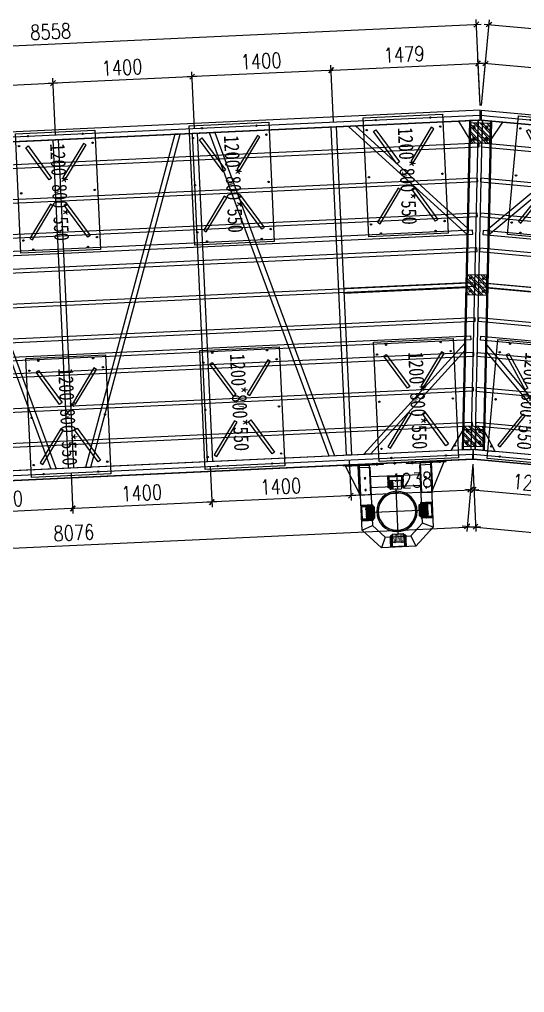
# Model space of a CAD drawing. Extents: x 8796 to 116961, y 24572 to 132726.
# Drawn here: x 56536 to 61614, y 94311 to 104094 of the extents above; entities that cross this region are included whole.
import ezdxf

# ---------------------------------------------------------------- set-up
doc = ezdxf.new("R2010")
doc.units = 0
doc.header["$LTSCALE"] = 1000
doc.header["$MEASUREMENT"] = 0
for name, pattern in [('CENTER', [2, 1.25, -0.25, 0.25, -0.25]), ('DASHED', [0.75, 0.5, -0.25]), ('HIDDEN', [0.375, 0.25, -0.125])]:
    doc.linetypes.add(name, pattern=pattern)
for name, color, linetype in [('PUB_TEXT', 7, 'Continuous'), ('主框型材', 4, 'Continuous'), ('卡槽', 242, 'Continuous'), ('标注', 9, 'Continuous'), ('浮箱名称', 3, 'Continuous'), ('连接端梁', 130, 'Continuous'), ('铝横梁', 220, 'Continuous')]:
    doc.layers.add(name, color=color, linetype=linetype)
for name, color, linetype, lineweight in [('加强板', 140, 'Continuous', 18), ('导框型材', 2, 'Continuous', 18), ('浮箱', 160, 'Continuous', 20), ('虚线', 8, 'Continuous', 0), ('轮子座', 7, 'Continuous', 9), ('铝主梁', 3, 'Continuous', 9), ('铝龙骨', 7, 'Continuous', 9)]:
    doc.layers.add(name, color=color, linetype=linetype, lineweight=lineweight)
doc.styles.add('HZTXT', font='txtw.shx', dxfattribs={"width": 0.8, "bigfont": 'hztxtw.shx'})
doc.styles.add('黑体', font='simhei.ttf', dxfattribs={"width": 0.8})
doc.dimstyles.new('DIM-50', dxfattribs={"dimscale": 50, "dimtxt": 3, "dimasz": 1, "dimexe": 1, "dimexo": 1, "dimgap": 1, "dimtad": 1, "dimdec": 1, "dimdsep": 46, "dimtxsty": 'HZTXT', "dimblk": 'OBLIQUE', "dimblk1": 'ARCHTICK', "dimblk2": 'OBLIQUE', "dimcen": 0, "dimdle": 1, "dimclrd": 9, "dimclre": 9, "dimclrt": 2, "dimadec": 1, "dimazin": 0, "dimtfac": 1, "dimtdec": 1, "dimtix": 1, "dimtmove": 2, "dimatfit": 3, "dimldrblk": 'OBLIQUE', "dimfxl": 0, "dimtolj": 1, "dimtzin": 0, "dimarcsym": 0})
pattern_1 = [(0, (1212.185, -561.11), (6.35, 12.7), [0, -12.7])]

# ---------------------------------------------------------------- blocks, each defined once
blk = doc.blocks.new('_Oblique')
at = {"color": 0, "linetype": 'ByBlock', "lineweight": -2}
blk.add_line((-0.5, -0.5), (0.5, 0.5), dxfattribs=at)
blk = doc.blocks.new('*D579')
at = {"layer": 'Defpoints', "color": 0, "transparency": 16777216}
for p in [(54683.7, 72099.8), (54683.7, 71529.9), (56083.7, 71529.9)]:
    blk.add_point(p, dxfattribs=at)
at = {"layer": '标注', "color": 9, "lineweight": -2, "transparency": 16777216}
for p, q in [((54683.7, 71579.9), (54683.7, 72149.8)), ((56083.7, 71579.9), (56083.7, 72149.8)), ((56133.7, 72099.8), (54633.7, 72099.8))]:
    blk.add_line(p, q, dxfattribs=at)
at = {"layer": '标注', "color": 9, "lineweight": -2, "transparency": 16777216, "xscale": 50, "yscale": 50, "zscale": 50, "rotation": 180}
blk.add_blockref('_Oblique', (54683.7, 72099.8), dxfattribs=at)
at = {"layer": '标注', "color": 9, "lineweight": -2, "transparency": 16777216, "xscale": 50, "yscale": 50, "zscale": 50}
blk.add_blockref('_Oblique', (56083.7, 72099.8), dxfattribs=at)
at = {"layer": '标注', "color": 2, "transparency": 16777216, "insert": (55383.7, 72224.8), "char_height": 150, "attachment_point": 5, "style": 'HZTXT'}
blk.add_mtext('\\A1;1400', dxfattribs=at)
blk = doc.blocks.new('_ArchTick')
at = {"color": 0, "linetype": 'ByBlock', "const_width": 0.4}
blk.add_lwpolyline([(-0.5, -0.5), (0.5, 0.5)], dxfattribs=at)
blk = doc.blocks.new('*D580')
at = {"layer": 'Defpoints', "color": 0, "transparency": 16777216}
for p in [(53283.7, 72099.8), (53283.7, 71529.9), (54683.7, 71529.9)]:
    blk.add_point(p, dxfattribs=at)
at = {"layer": '标注', "color": 9, "lineweight": -2, "transparency": 16777216}
for p, q in [((53283.7, 71579.9), (53283.7, 72149.8)), ((54683.7, 71579.9), (54683.7, 72149.8)), ((54733.7, 72099.8), (53233.7, 72099.8))]:
    blk.add_line(p, q, dxfattribs=at)
at = {"layer": '标注', "color": 9, "lineweight": -2, "transparency": 16777216, "xscale": 50, "yscale": 50, "zscale": 50, "rotation": 180}
blk.add_blockref('_Oblique', (53283.7, 72099.8), dxfattribs=at)
at = {"layer": '标注', "color": 9, "lineweight": -2, "transparency": 16777216, "xscale": 50, "yscale": 50, "zscale": 50}
blk.add_blockref('_Oblique', (54683.7, 72099.8), dxfattribs=at)
at = {"layer": '标注', "color": 2, "transparency": 16777216, "insert": (53983.7, 72224.8), "char_height": 150, "attachment_point": 5, "style": 'HZTXT'}
blk.add_mtext('\\A1;1400', dxfattribs=at)
blk = doc.blocks.new('*D581')
at = {"layer": 'Defpoints', "color": 0, "transparency": 16777216}
for p in [(57562.7, 72492.5), (49004.7, 71627.9), (57562.7, 71627.9)]:
    blk.add_point(p, dxfattribs=at)
at = {"layer": '标注', "color": 9, "lineweight": -2, "transparency": 16777216}
for p, q in [((49004.7, 71677.9), (49004.7, 72542.5)), ((57562.7, 71677.9), (57562.7, 72542.5)), ((48954.7, 72492.5), (57612.7, 72492.5))]:
    blk.add_line(p, q, dxfattribs=at)
at = {"layer": '标注', "color": 9, "lineweight": -2, "transparency": 16777216, "xscale": 50, "yscale": 50, "zscale": 50, "rotation": 180}
blk.add_blockref('_Oblique', (49004.7, 72492.5), dxfattribs=at)
at = {"layer": '标注', "color": 9, "lineweight": -2, "transparency": 16777216, "xscale": 50, "yscale": 50, "zscale": 50}
blk.add_blockref('_Oblique', (57562.7, 72492.5), dxfattribs=at)
at = {"layer": '标注', "color": 2, "transparency": 16777216, "insert": (53283.7, 72617.5), "char_height": 150, "attachment_point": 5, "style": 'HZTXT'}
blk.add_mtext('\\A1;8558', dxfattribs=at)
blk = doc.blocks.new('*D582')
at = {"layer": 'Defpoints', "color": 0, "transparency": 16777216}
for p in [(57562.7, 72099.8), (57562.7, 71627.9), (56083.7, 71529.9)]:
    blk.add_point(p, dxfattribs=at)
at = {"layer": '标注', "color": 9, "lineweight": -2, "transparency": 16777216}
for p, q in [((56083.7, 71579.9), (56083.7, 72149.8)), ((57562.7, 71677.9), (57562.7, 72149.8)), ((56033.7, 72099.8), (57612.7, 72099.8))]:
    blk.add_line(p, q, dxfattribs=at)
at = {"layer": '标注', "color": 9, "lineweight": -2, "transparency": 16777216, "xscale": 50, "yscale": 50, "zscale": 50, "rotation": 180}
blk.add_blockref('_Oblique', (56083.7, 72099.8), dxfattribs=at)
at = {"layer": '标注', "color": 9, "lineweight": -2, "transparency": 16777216, "xscale": 50, "yscale": 50, "zscale": 50}
blk.add_blockref('_Oblique', (57562.7, 72099.8), dxfattribs=at)
at = {"layer": '标注', "color": 2, "transparency": 16777216, "insert": (56823.2, 72224.8), "char_height": 150, "attachment_point": 5, "style": 'HZTXT'}
blk.add_mtext('\\A1;1479', dxfattribs=at)
blk = doc.blocks.new('*D583')
at = {"layer": 'Defpoints', "color": 0, "transparency": 16777216}
for p in [(49245.7, 68127.9), (57321.7, 68127.9), (57321.7, 67449.2)]:
    blk.add_point(p, dxfattribs=at)
at = {"layer": '标注', "color": 9, "lineweight": -2, "transparency": 16777216}
for p, q in [((49245.7, 68077.9), (49245.7, 67399.2)), ((57321.7, 68077.9), (57321.7, 67399.2)), ((49195.7, 67449.2), (57371.7, 67449.2))]:
    blk.add_line(p, q, dxfattribs=at)
at = {"layer": '标注', "color": 9, "lineweight": -2, "transparency": 16777216, "xscale": 50, "yscale": 50, "zscale": 50}
for p, rotation in [((49245.7, 67449.2), 180.0003109579486), ((57321.7, 67449.2), 0.0003109579486354188)]:
    blk.add_blockref('_Oblique', p, dxfattribs=dict(at, rotation=rotation))
at = {"layer": '标注', "color": 2, "transparency": 16777216, "insert": (53283.7, 67574.2), "char_height": 150, "attachment_point": 5, "rotation": 0.00031, "style": 'HZTXT'}
blk.add_mtext('\\A1;8076', dxfattribs=at)
blk = doc.blocks.new('*D585')
at = {"layer": 'Defpoints', "color": 0, "transparency": 16777216}
for p in [(49004.7, 72099.8), (49004.7, 71627.9), (50483.7, 71529.9)]:
    blk.add_point(p, dxfattribs=at)
at = {"layer": '标注', "color": 9, "lineweight": -2, "transparency": 16777216}
for p, q in [((49004.7, 71677.9), (49004.7, 72149.8)), ((50483.7, 71579.9), (50483.7, 72149.8)), ((50533.7, 72099.8), (48954.7, 72099.8))]:
    blk.add_line(p, q, dxfattribs=at)
at = {"layer": '标注', "color": 9, "lineweight": -2, "transparency": 16777216, "xscale": 50, "yscale": 50, "zscale": 50, "rotation": 180}
blk.add_blockref('_Oblique', (49004.7, 72099.8), dxfattribs=at)
at = {"layer": '标注', "color": 9, "lineweight": -2, "transparency": 16777216, "xscale": 50, "yscale": 50, "zscale": 50}
blk.add_blockref('_Oblique', (50483.7, 72099.8), dxfattribs=at)
at = {"layer": '标注', "color": 2, "transparency": 16777216, "insert": (49744.2, 72224.8), "char_height": 150, "attachment_point": 5, "style": 'HZTXT'}
blk.add_mtext('\\A1;1479', dxfattribs=at)
blk = doc.blocks.new('*D586')
at = {"layer": 'Defpoints', "color": 0, "transparency": 16777216}
for p in [(53283.7, 72099.8), (51883.7, 71529.9), (53283.7, 71529.9)]:
    blk.add_point(p, dxfattribs=at)
at = {"layer": '标注', "color": 9, "lineweight": -2, "transparency": 16777216}
for p, q in [((51883.7, 71579.9), (51883.7, 72149.8)), ((53283.7, 71579.9), (53283.7, 72149.8)), ((51833.7, 72099.8), (53333.7, 72099.8))]:
    blk.add_line(p, q, dxfattribs=at)
at = {"layer": '标注', "color": 9, "lineweight": -2, "transparency": 16777216, "xscale": 50, "yscale": 50, "zscale": 50, "rotation": 180}
blk.add_blockref('_Oblique', (51883.7, 72099.8), dxfattribs=at)
at = {"layer": '标注', "color": 9, "lineweight": -2, "transparency": 16777216, "xscale": 50, "yscale": 50, "zscale": 50}
blk.add_blockref('_Oblique', (53283.7, 72099.8), dxfattribs=at)
at = {"layer": '标注', "color": 2, "transparency": 16777216, "insert": (52583.7, 72224.8), "char_height": 150, "attachment_point": 5, "style": 'HZTXT'}
blk.add_mtext('\\A1;1400', dxfattribs=at)
blk = doc.blocks.new('*D587')
at = {"layer": 'Defpoints', "color": 0, "transparency": 16777216}
for p in [(56083.7, 68225.9), (57321.7, 68127.9), (56083.7, 67818.6)]:
    blk.add_point(p, dxfattribs=at)
at = {"layer": '标注', "color": 9, "lineweight": -2, "transparency": 16777216}
for p, q in [((56083.7, 68175.9), (56083.7, 67768.6)), ((57321.7, 68077.9), (57321.7, 67768.6)), ((57371.7, 67818.6), (56033.7, 67818.6))]:
    blk.add_line(p, q, dxfattribs=at)
at = {"layer": '标注', "color": 9, "lineweight": -2, "transparency": 16777216, "xscale": 50, "yscale": 50, "zscale": 50, "rotation": 180}
blk.add_blockref('_Oblique', (56083.7, 67818.6), dxfattribs=at)
at = {"layer": '标注', "color": 9, "lineweight": -2, "transparency": 16777216, "xscale": 50, "yscale": 50, "zscale": 50}
blk.add_blockref('_Oblique', (57321.7, 67818.6), dxfattribs=at)
at = {"layer": '标注', "color": 2, "transparency": 16777216, "insert": (56702.7, 67943.6), "char_height": 150, "attachment_point": 5, "style": 'HZTXT'}
blk.add_mtext('\\A1;1238', dxfattribs=at)
blk = doc.blocks.new('*D588')
at = {"layer": 'Defpoints', "color": 0, "transparency": 16777216}
for p in [(54683.7, 68225.9), (56083.7, 68225.9), (54683.7, 67818.6)]:
    blk.add_point(p, dxfattribs=at)
at = {"layer": '标注', "color": 9, "lineweight": -2, "transparency": 16777216}
for p, q in [((54683.7, 68175.9), (54683.7, 67768.6)), ((56083.7, 68175.9), (56083.7, 67768.6)), ((56133.7, 67818.6), (54633.7, 67818.6))]:
    blk.add_line(p, q, dxfattribs=at)
at = {"layer": '标注', "color": 9, "lineweight": -2, "transparency": 16777216, "xscale": 50, "yscale": 50, "zscale": 50, "rotation": 180}
blk.add_blockref('_Oblique', (54683.7, 67818.6), dxfattribs=at)
at = {"layer": '标注', "color": 9, "lineweight": -2, "transparency": 16777216, "xscale": 50, "yscale": 50, "zscale": 50}
blk.add_blockref('_Oblique', (56083.7, 67818.6), dxfattribs=at)
at = {"layer": '标注', "color": 2, "transparency": 16777216, "insert": (55383.7, 67943.6), "char_height": 150, "attachment_point": 5, "style": 'HZTXT'}
blk.add_mtext('\\A1;1400', dxfattribs=at)
blk = doc.blocks.new('*D589')
at = {"layer": 'Defpoints', "color": 0, "transparency": 16777216}
for p in [(53283.7, 68225.9), (54683.7, 68225.9), (53283.7, 67818.6)]:
    blk.add_point(p, dxfattribs=at)
at = {"layer": '标注', "color": 9, "lineweight": -2, "transparency": 16777216}
for p, q in [((53283.7, 68175.9), (53283.7, 67768.6)), ((54683.7, 68175.9), (54683.7, 67768.6)), ((54733.7, 67818.6), (53233.7, 67818.6))]:
    blk.add_line(p, q, dxfattribs=at)
at = {"layer": '标注', "color": 9, "lineweight": -2, "transparency": 16777216, "xscale": 50, "yscale": 50, "zscale": 50, "rotation": 180}
blk.add_blockref('_Oblique', (53283.7, 67818.6), dxfattribs=at)
at = {"layer": '标注', "color": 9, "lineweight": -2, "transparency": 16777216, "xscale": 50, "yscale": 50, "zscale": 50}
blk.add_blockref('_Oblique', (54683.7, 67818.6), dxfattribs=at)
at = {"layer": '标注', "color": 2, "transparency": 16777216, "insert": (53983.7, 67943.6), "char_height": 150, "attachment_point": 5, "style": 'HZTXT'}
blk.add_mtext('\\A1;1400', dxfattribs=at)
blk = doc.blocks.new('*D590')
at = {"layer": 'Defpoints', "color": 0, "transparency": 16777216}
for p in [(51883.7, 68225.9), (53283.7, 68225.9), (51883.7, 67818.6)]:
    blk.add_point(p, dxfattribs=at)
at = {"layer": '标注', "color": 9, "lineweight": -2, "transparency": 16777216}
for p, q in [((51883.7, 68175.9), (51883.7, 67768.6)), ((53283.7, 68175.9), (53283.7, 67768.6)), ((53333.7, 67818.6), (51833.7, 67818.6))]:
    blk.add_line(p, q, dxfattribs=at)
at = {"layer": '标注', "color": 9, "lineweight": -2, "transparency": 16777216, "xscale": 50, "yscale": 50, "zscale": 50, "rotation": 180}
blk.add_blockref('_Oblique', (51883.7, 67818.6), dxfattribs=at)
at = {"layer": '标注', "color": 9, "lineweight": -2, "transparency": 16777216, "xscale": 50, "yscale": 50, "zscale": 50}
blk.add_blockref('_Oblique', (53283.7, 67818.6), dxfattribs=at)
at = {"layer": '标注', "color": 2, "transparency": 16777216, "insert": (52583.7, 67943.6), "char_height": 150, "attachment_point": 5, "style": 'HZTXT'}
blk.add_mtext('\\A1;1400', dxfattribs=at)
blk = doc.blocks.new('*D592')
at = {"layer": 'Defpoints', "color": 0, "transparency": 16777216}
for p in [(50483.7, 68225.9), (49245.7, 68127.9), (49245.7, 67818.6)]:
    blk.add_point(p, dxfattribs=at)
at = {"layer": '标注', "color": 9, "lineweight": -2, "transparency": 16777216}
for p, q in [((50483.7, 68175.9), (50483.7, 67768.6)), ((49245.7, 68077.9), (49245.7, 67768.6)), ((50533.7, 67818.6), (49195.7, 67818.6))]:
    blk.add_line(p, q, dxfattribs=at)
at = {"layer": '标注', "color": 9, "lineweight": -2, "transparency": 16777216, "xscale": 50, "yscale": 50, "zscale": 50, "rotation": 180}
blk.add_blockref('_Oblique', (49245.7, 67818.6), dxfattribs=at)
at = {"layer": '标注', "color": 9, "lineweight": -2, "transparency": 16777216, "xscale": 50, "yscale": 50, "zscale": 50}
blk.add_blockref('_Oblique', (50483.7, 67818.6), dxfattribs=at)
at = {"layer": '标注', "color": 2, "transparency": 16777216, "insert": (49864.7, 67943.6), "char_height": 150, "attachment_point": 5, "style": 'HZTXT'}
blk.add_mtext('\\A1;1238', dxfattribs=at)
blk = doc.blocks.new('$matou$00000186')
for points in [[(-600, 400), (600, 400), (600, -400), (-600, -400)], [(-455.8, 303.8), (-472.4, 278.9), (-139.6, 57), (-122.9, 82)], [(455.8, 303.8), (472.4, 278.9), (139.6, 57), (122.9, 82)], [(-455.8, -303.8), (-472.4, -278.9), (-139.6, -57), (-122.9, -82)], [(455.8, -303.8), (472.4, -278.9), (139.6, -57), (122.9, -82)]]:
    blk.add_lwpolyline(points, close=True)
for centre in [(-475, 370), (0, 370), (475, 370), (-570, 275), (570, 275), (-570, -275), (570, -275), (-475, -370), (0, -370), (475, -370)]:
    blk.add_circle(centre, 7)
at = {"layer": 'PUB_TEXT', "style": '黑体', "width": 0.8}
blk.add_text('JY', height=52.57, dxfattribs=at).set_placement((-44.4, -35.3))
blk = doc.blocks.new('*U575')
at = {"layer": '浮箱', "rotation": 270}
blk.add_blockref('$matou$00000186', (0, 0), dxfattribs=at)
blk = doc.blocks.new('*U576')
at = {"color": 0, "linetype": 'ByBlock', "lineweight": -2, "transparency": 16777216}
for p in [(0, 0), (3500, 0), (5250, 0), (7000, 0)]:
    blk.add_blockref('*U575', p, dxfattribs=at)
blk = doc.blocks.new('*U577')
at = {"layer": '浮箱', "rotation": 270}
blk.add_blockref('$matou$00000186', (0, 0), dxfattribs=at)
blk = doc.blocks.new('*U578')
at = {"color": 0, "linetype": 'ByBlock', "lineweight": -2, "transparency": 16777216}
for p in [(0, 0), (3500, 0), (5250, 0), (7000, 0)]:
    blk.add_blockref('*U577', p, dxfattribs=at)
blk = doc.blocks.new('橡胶块200x200x60')
h = blk.add_hatch()
h.set_pattern_fill('ANSI32', color=256, scale=10)
h.set_pattern_definition([(45, (0, 0), (-33.67596, 33.67596), []), (45, (22.45, 0), (-33.67596, 33.67596), [])])
h.paths.add_polyline_path([(25487.9, 88551.2), (25687.9, 88551.2), (25687.9, 88751.2), (25487.9, 88751.2)])
blk.add_lwpolyline([(25487.9, 88551.2), (25687.9, 88551.2), (25687.9, 88751.2), (25487.9, 88751.2)], close=True)
for points in [[(25512.9, 88716.2), (25532.9, 88716.2)], [(25522.9, 88726.2), (25522.9, 88706.2)], [(25662.9, 88716.2), (25642.9, 88716.2)], [(25652.9, 88726.2), (25652.9, 88706.2)], [(25512.9, 88586.2), (25532.9, 88586.2)], [(25522.9, 88576.2), (25522.9, 88596.2)], [(25662.9, 88586.2), (25642.9, 88586.2)], [(25652.9, 88576.2), (25652.9, 88596.2)]]:
    blk.add_lwpolyline(points)
for centre, radius in [((25522.9, 88716.2), 10), ((25522.9, 88716.2), 8), ((25652.9, 88716.2), 10), ((25652.9, 88716.2), 8), ((25522.9, 88586.2), 10), ((25522.9, 88586.2), 8), ((25652.9, 88586.2), 10), ((25652.9, 88586.2), 8)]:
    blk.add_circle(centre, radius)
blk = doc.blocks.new('*U519')
h = blk.add_hatch()
h.set_pattern_fill('DOTS', color=256, scale=8)
h.set_pattern_definition(pattern_1)
h.paths.add_polyline_path([(64, 50, 0.4142135624), (54, 60), (-11, 60, 0.4142135624), (-21, 50), (-21, -50, 0.4142135624), (-11, -60), (54, -60, 0.4142135624), (64, -50)])
at = {"layer": '导框型材', "color": 0, "linetype": 'Continuous'}
for p, q in [((-64, 63.508929), (-64, 75.5)), ((-64, 75.5), (-63.389317, 75.5)), ((-64, -63.50893), (-64, 63.508929)), ((-7.891644, 75.5), (-63.389317, 75.5)), ((-63.389317, 75.5), (-63.389317, 64.5)), ((-63.389317, 64.5), (-7.891644, 64.5)), ((-62, 77.5), (-6.502327, 77.5)), ((-62, 62.5), (-62, -62.5)), ((-6.502327, 62.5), (-62, 62.5)), ((-2.965328, 75.5), (-7.891644, 75.5)), ((-7.891644, 75.5), (-7.891644, 64.5)), ((-7.891644, 64.5), (-2.965328, 64.5)), ((-6.502327, 77.5), (-1.08338, 77.5)), ((-1.08338, 62.5), (-6.502327, 62.5)), ((47.5, 75.5), (-2.965328, 75.5)), ((-2.965328, 64.5), (-2.965328, 75.5)), ((47.5, 64.5), (-2.965328, 64.5)), ((-1.08338, 77.5), (45.5, 77.5)), ((45.5, 62.5), (-1.08338, 62.5)), ((31, 62.498484), (31, 60)), ((47.5, 64.5), (47.5, 75.5)), ((-64, -63.78066), (-64, -63.500287)), ((-64, -75.5), (-64, -63.78066)), ((-64, -75.5), (-63.389317, -75.5)), ((-63.389317, -64.5), (-63.389317, -75.5)), ((-7.891644, -64.5), (-63.389317, -64.5)), ((-63.389317, -75.5), (-7.891644, -75.5)), ((-62, -62.5), (-6.502327, -62.5)), ((-6.502327, -77.5), (-62, -77.5)), ((-2.965328, -64.5), (-7.891644, -64.5)), ((-7.891644, -75.5), (-7.891644, -64.5)), ((-7.891644, -75.5), (-2.965328, -75.5)), ((-6.502327, -62.5), (-1.08338, -62.5)), ((-1.08338, -77.5), (-6.502327, -77.5)), ((47.5, -64.5), (-2.965328, -64.5)), ((-2.965328, -64.5), (-2.965328, -75.5)), ((47.5, -75.5), (-2.965328, -75.5)), ((-1.08338, -62.5), (45.5, -62.5)), ((45.5, -77.5), (-1.08338, -77.5)), ((31, -60), (31, -62.498484)), ((47.5, -75.5), (47.5, -64.5))]:
    blk.add_line(p, q, dxfattribs=at)
at = {"layer": '导框型材', "color": 1, "linetype": 'CENTER', "ltscale": 0.28}
for p, q in [((-18.5, 35), (-14.5, 35)), ((-16.5, 37), (-16.5, 33)), ((-18.5, -35), (-14.5, -35)), ((-16.5, -37), (-16.5, -33))]:
    blk.add_line(p, q, dxfattribs=at)
at = {"layer": '导框型材', "color": 1, "linetype": 'CENTER', "ltscale": 0.404352}
for p, q in [((-18.5, 0), (-14.5, 0)), ((-16.5, -2), (-16.5, 2))]:
    blk.add_line(p, q, dxfattribs=at)
at = {"layer": '导框型材', "color": 1, "linetype": 'CENTER', "ltscale": 0.1}
for p, q in [((18.75, 70), (24.25, 70)), ((21.5, 67.25), (21.5, 72.75)), ((18.75, -70), (24.25, -70)), ((21.5, -72.75), (21.5, -67.25))]:
    blk.add_line(p, q, dxfattribs=at)
at = {"layer": '导框型材', "color": 0}
blk.add_lwpolyline([(-11, 60), (54, 60, -0.4142135624), (64, 50), (64, -50, -0.4142135624), (54, -60), (-11, -60, -0.4142135624), (-21, -50), (-21, 50, -0.4142135624)], format="xyb", close=True, dxfattribs=at)
for centre in [(21.5, 70), (21.5, -70)]:
    blk.add_circle(centre, 2.5, dxfattribs=at)
at = {"layer": '导框型材', "color": 0, "linetype": 'Continuous', "extrusion": (0, 0, -1)}
for centre, start, end in [((62, 75.5), 0, 90), ((62, 64.5), 270, 0), ((62, -64.5), 0, 90), ((62, -75.5), 270, 0)]:
    blk.add_arc(centre, 2, start, end, dxfattribs=at)
at = {"layer": '导框型材', "color": 0, "linetype": 'Continuous', "extrusion": (1.22461e-16, 0, -1)}
blk.add_arc((16.5, 35), 7, 310.0052008841, 49.9947991159, dxfattribs=at)
at = {"layer": '导框型材', "color": 0, "linetype": 'Continuous'}
for centre, radius, start, end in [((45.5, 75.5), 2, 0, 90), ((45.5, 64.5), 2, 270, 0), ((-16.5, -35), 7, 130.0052008841, 229.9947991159), ((45.5, -64.5), 2, 0, 90), ((45.5, -75.5), 2, 270, 0)]:
    blk.add_arc(centre, radius, start, end, dxfattribs=at)
for centre, major_axis, ratio, start_param, end_param in [((-62, 75.5), (0, 2), 0.694658, 0, 1.5707963268), ((-6.502327, 75.5), (0, -2), 0.694658, 3.1415926536, 4.7123889804), ((-6.502327, 64.5), (0, 2), 0.694658, 1.5707963268, 3.1415926536), ((-1.08338, 75.5), (0, -2), 0.940974, 3.1415926536, 4.7123889804), ((-1.08338, 64.5), (0, 2), 0.940974, 1.5707963268, 3.1415926536), ((-62, -75.5), (0, 2), 0.694658, 1.5707963268, 3.1415926536), ((-6.502327, -64.5), (0, 2), 0.694658, 0, 1.5707963268), ((-6.502327, -75.5), (0, 2), 0.694658, 1.5707963268, 3.1415926536), ((-1.08338, -64.5), (0, 2), 0.940974, 0, 1.5707963268), ((-1.08338, -75.5), (0, 2), 0.940974, 1.5707963268, 3.1415926536)]:
    blk.add_ellipse(centre, major_axis=major_axis, ratio=ratio, start_param=start_param, end_param=end_param, dxfattribs=at)
at = {"layer": '导框型材', "color": 0, "linetype": 'Continuous', "extrusion": (0, 0, -1)}
for centre, start_param, end_param in [((-62, 64.5), 0, 1.5707963268), ((-62, -64.5), 1.5707963268, 3.1415926536)]:
    blk.add_ellipse(centre, major_axis=(0, -2), ratio=0.694658, start_param=start_param, end_param=end_param, dxfattribs=at)
blk = doc.blocks.new('*U515')
at = {"layer": '轮子座', "color": 0, "linetype": 'ByBlock', "lineweight": -2, "transparency": 16777216}
blk.add_blockref('*U519', (0, 0), dxfattribs=at)
blk = doc.blocks.new('*U516')
h = blk.add_hatch()
h.set_pattern_fill('DOTS', color=256, scale=8)
h.set_pattern_definition(pattern_1)
h.paths.add_polyline_path([(64, 50, 0.4142135624), (54, 60), (-11, 60, 0.4142135624), (-21, 50), (-21, -50, 0.4142135624), (-11, -60), (54, -60, 0.4142135624), (64, -50)])
at = {"layer": '导框型材', "color": 0, "linetype": 'Continuous'}
for p, q in [((-64, 63.508929), (-64, 75.5)), ((-64, 75.5), (-63.389317, 75.5)), ((-64, -63.50893), (-64, 63.508929)), ((-7.891644, 75.5), (-63.389317, 75.5)), ((-63.389317, 75.5), (-63.389317, 64.5)), ((-63.389317, 64.5), (-7.891644, 64.5)), ((-62, 77.5), (-6.502327, 77.5)), ((-62, 62.5), (-62, -62.5)), ((-6.502327, 62.5), (-62, 62.5)), ((-2.965328, 75.5), (-7.891644, 75.5)), ((-7.891644, 75.5), (-7.891644, 64.5)), ((-7.891644, 64.5), (-2.965328, 64.5)), ((-6.502327, 77.5), (-1.08338, 77.5)), ((-1.08338, 62.5), (-6.502327, 62.5)), ((47.5, 75.5), (-2.965328, 75.5)), ((-2.965328, 64.5), (-2.965328, 75.5)), ((47.5, 64.5), (-2.965328, 64.5)), ((-1.08338, 77.5), (45.5, 77.5)), ((45.5, 62.5), (-1.08338, 62.5)), ((31, 62.498484), (31, 60)), ((47.5, 64.5), (47.5, 75.5)), ((-64, -63.78066), (-64, -63.500287)), ((-64, -75.5), (-64, -63.78066)), ((-64, -75.5), (-63.389317, -75.5)), ((-63.389317, -64.5), (-63.389317, -75.5)), ((-7.891644, -64.5), (-63.389317, -64.5)), ((-63.389317, -75.5), (-7.891644, -75.5)), ((-62, -62.5), (-6.502327, -62.5)), ((-6.502327, -77.5), (-62, -77.5)), ((-2.965328, -64.5), (-7.891644, -64.5)), ((-7.891644, -75.5), (-7.891644, -64.5)), ((-7.891644, -75.5), (-2.965328, -75.5)), ((-6.502327, -62.5), (-1.08338, -62.5)), ((-1.08338, -77.5), (-6.502327, -77.5)), ((47.5, -64.5), (-2.965328, -64.5)), ((-2.965328, -64.5), (-2.965328, -75.5)), ((47.5, -75.5), (-2.965328, -75.5)), ((-1.08338, -62.5), (45.5, -62.5)), ((45.5, -77.5), (-1.08338, -77.5)), ((31, -60), (31, -62.498484)), ((47.5, -75.5), (47.5, -64.5))]:
    blk.add_line(p, q, dxfattribs=at)
at = {"layer": '导框型材', "color": 1, "linetype": 'CENTER', "ltscale": 0.28}
for p, q in [((-18.5, 35), (-14.5, 35)), ((-16.5, 37), (-16.5, 33)), ((-18.5, -35), (-14.5, -35)), ((-16.5, -37), (-16.5, -33))]:
    blk.add_line(p, q, dxfattribs=at)
at = {"layer": '导框型材', "color": 1, "linetype": 'CENTER', "ltscale": 0.404352}
for p, q in [((-18.5, 0), (-14.5, 0)), ((-16.5, -2), (-16.5, 2))]:
    blk.add_line(p, q, dxfattribs=at)
at = {"layer": '导框型材', "color": 1, "linetype": 'CENTER', "ltscale": 0.1}
for p, q in [((18.75, 70), (24.25, 70)), ((21.5, 67.25), (21.5, 72.75)), ((18.75, -70), (24.25, -70)), ((21.5, -72.75), (21.5, -67.25))]:
    blk.add_line(p, q, dxfattribs=at)
at = {"layer": '导框型材', "color": 0}
blk.add_lwpolyline([(-11, 60), (54, 60, -0.4142135624), (64, 50), (64, -50, -0.4142135624), (54, -60), (-11, -60, -0.4142135624), (-21, -50), (-21, 50, -0.4142135624)], format="xyb", close=True, dxfattribs=at)
for centre in [(21.5, 70), (21.5, -70)]:
    blk.add_circle(centre, 2.5, dxfattribs=at)
at = {"layer": '导框型材', "color": 0, "linetype": 'Continuous', "extrusion": (0, 0, -1)}
for centre, start, end in [((62, 75.5), 0, 90), ((62, 64.5), 270, 0), ((62, -64.5), 0, 90), ((62, -75.5), 270, 0)]:
    blk.add_arc(centre, 2, start, end, dxfattribs=at)
at = {"layer": '导框型材', "color": 0, "linetype": 'Continuous', "extrusion": (1.22461e-16, 0, -1)}
blk.add_arc((16.5, 35), 7, 310.0052008841, 49.9947991159, dxfattribs=at)
at = {"layer": '导框型材', "color": 0, "linetype": 'Continuous'}
for centre, radius, start, end in [((45.5, 75.5), 2, 0, 90), ((45.5, 64.5), 2, 270, 0), ((-16.5, -35), 7, 130.0052008841, 229.9947991159), ((45.5, -64.5), 2, 0, 90), ((45.5, -75.5), 2, 270, 0)]:
    blk.add_arc(centre, radius, start, end, dxfattribs=at)
for centre, major_axis, ratio, start_param, end_param in [((-62, 75.5), (0, 2), 0.694658, 0, 1.5707963268), ((-6.502327, 75.5), (0, -2), 0.694658, 3.1415926536, 4.7123889804), ((-6.502327, 64.5), (0, 2), 0.694658, 1.5707963268, 3.1415926536), ((-1.08338, 75.5), (0, -2), 0.940974, 3.1415926536, 4.7123889804), ((-1.08338, 64.5), (0, 2), 0.940974, 1.5707963268, 3.1415926536), ((-62, -75.5), (0, 2), 0.694658, 1.5707963268, 3.1415926536), ((-6.502327, -64.5), (0, 2), 0.694658, 0, 1.5707963268), ((-6.502327, -75.5), (0, 2), 0.694658, 1.5707963268, 3.1415926536), ((-1.08338, -64.5), (0, 2), 0.940974, 0, 1.5707963268), ((-1.08338, -75.5), (0, 2), 0.940974, 1.5707963268, 3.1415926536)]:
    blk.add_ellipse(centre, major_axis=major_axis, ratio=ratio, start_param=start_param, end_param=end_param, dxfattribs=at)
at = {"layer": '导框型材', "color": 0, "linetype": 'Continuous', "extrusion": (0, 0, -1)}
for centre, start_param, end_param in [((-62, 64.5), 0, 1.5707963268), ((-62, -64.5), 1.5707963268, 3.1415926536)]:
    blk.add_ellipse(centre, major_axis=(0, -2), ratio=0.694658, start_param=start_param, end_param=end_param, dxfattribs=at)
blk = doc.blocks.new('*U517')
at = {"layer": '轮子座', "color": 0, "linetype": 'ByBlock', "lineweight": -2, "transparency": 16777216}
blk.add_blockref('*U516', (0, 0), dxfattribs=at)
blk = doc.blocks.new('*U518')
h = blk.add_hatch()
h.set_pattern_fill('DOTS', color=256, scale=8)
h.set_pattern_definition(pattern_1)
h.paths.add_polyline_path([(64, 50, 0.4142135624), (54, 60), (-11, 60, 0.4142135624), (-21, 50), (-21, -50, 0.4142135624), (-11, -60), (54, -60, 0.4142135624), (64, -50)])
at = {"layer": '导框型材', "color": 0, "linetype": 'Continuous'}
for p, q in [((-64, 63.508929), (-64, 75.5)), ((-64, 75.5), (-63.389317, 75.5)), ((-64, -63.50893), (-64, 63.508929)), ((-7.891644, 75.5), (-63.389317, 75.5)), ((-63.389317, 75.5), (-63.389317, 64.5)), ((-63.389317, 64.5), (-7.891644, 64.5)), ((-62, 77.5), (-6.502327, 77.5)), ((-62, 62.5), (-62, -62.5)), ((-6.502327, 62.5), (-62, 62.5)), ((-2.965328, 75.5), (-7.891644, 75.5)), ((-7.891644, 75.5), (-7.891644, 64.5)), ((-7.891644, 64.5), (-2.965328, 64.5)), ((-6.502327, 77.5), (-1.08338, 77.5)), ((-1.08338, 62.5), (-6.502327, 62.5)), ((47.5, 75.5), (-2.965328, 75.5)), ((-2.965328, 64.5), (-2.965328, 75.5)), ((47.5, 64.5), (-2.965328, 64.5)), ((-1.08338, 77.5), (45.5, 77.5)), ((45.5, 62.5), (-1.08338, 62.5)), ((31, 62.498484), (31, 60)), ((47.5, 64.5), (47.5, 75.5)), ((-64, -63.78066), (-64, -63.500287)), ((-64, -75.5), (-64, -63.78066)), ((-64, -75.5), (-63.389317, -75.5)), ((-63.389317, -64.5), (-63.389317, -75.5)), ((-7.891644, -64.5), (-63.389317, -64.5)), ((-63.389317, -75.5), (-7.891644, -75.5)), ((-62, -62.5), (-6.502327, -62.5)), ((-6.502327, -77.5), (-62, -77.5)), ((-2.965328, -64.5), (-7.891644, -64.5)), ((-7.891644, -75.5), (-7.891644, -64.5)), ((-7.891644, -75.5), (-2.965328, -75.5)), ((-6.502327, -62.5), (-1.08338, -62.5)), ((-1.08338, -77.5), (-6.502327, -77.5)), ((47.5, -64.5), (-2.965328, -64.5)), ((-2.965328, -64.5), (-2.965328, -75.5)), ((47.5, -75.5), (-2.965328, -75.5)), ((-1.08338, -62.5), (45.5, -62.5)), ((45.5, -77.5), (-1.08338, -77.5)), ((31, -60), (31, -62.498484)), ((47.5, -75.5), (47.5, -64.5))]:
    blk.add_line(p, q, dxfattribs=at)
at = {"layer": '导框型材', "color": 1, "linetype": 'CENTER', "ltscale": 0.28}
for p, q in [((-18.5, 35), (-14.5, 35)), ((-16.5, 37), (-16.5, 33)), ((-18.5, -35), (-14.5, -35)), ((-16.5, -37), (-16.5, -33))]:
    blk.add_line(p, q, dxfattribs=at)
at = {"layer": '导框型材', "color": 1, "linetype": 'CENTER', "ltscale": 0.404352}
for p, q in [((-18.5, 0), (-14.5, 0)), ((-16.5, -2), (-16.5, 2))]:
    blk.add_line(p, q, dxfattribs=at)
at = {"layer": '导框型材', "color": 1, "linetype": 'CENTER', "ltscale": 0.1}
for p, q in [((18.75, 70), (24.25, 70)), ((21.5, 67.25), (21.5, 72.75)), ((18.75, -70), (24.25, -70)), ((21.5, -72.75), (21.5, -67.25))]:
    blk.add_line(p, q, dxfattribs=at)
at = {"layer": '导框型材', "color": 0}
blk.add_lwpolyline([(-11, 60), (54, 60, -0.4142135624), (64, 50), (64, -50, -0.4142135624), (54, -60), (-11, -60, -0.4142135624), (-21, -50), (-21, 50, -0.4142135624)], format="xyb", close=True, dxfattribs=at)
for centre in [(21.5, 70), (21.5, -70)]:
    blk.add_circle(centre, 2.5, dxfattribs=at)
at = {"layer": '导框型材', "color": 0, "linetype": 'Continuous', "extrusion": (0, 0, -1)}
for centre, start, end in [((62, 75.5), 0, 90), ((62, 64.5), 270, 0), ((62, -64.5), 0, 90), ((62, -75.5), 270, 0)]:
    blk.add_arc(centre, 2, start, end, dxfattribs=at)
at = {"layer": '导框型材', "color": 0, "linetype": 'Continuous', "extrusion": (1.22461e-16, 0, -1)}
blk.add_arc((16.5, 35), 7, 310.0052008841, 49.9947991159, dxfattribs=at)
at = {"layer": '导框型材', "color": 0, "linetype": 'Continuous'}
for centre, radius, start, end in [((45.5, 75.5), 2, 0, 90), ((45.5, 64.5), 2, 270, 0), ((-16.5, -35), 7, 130.0052008841, 229.9947991159), ((45.5, -64.5), 2, 0, 90), ((45.5, -75.5), 2, 270, 0)]:
    blk.add_arc(centre, radius, start, end, dxfattribs=at)
for centre, major_axis, ratio, start_param, end_param in [((-62, 75.5), (0, 2), 0.694658, 0, 1.5707963268), ((-6.502327, 75.5), (0, -2), 0.694658, 3.1415926536, 4.7123889804), ((-6.502327, 64.5), (0, 2), 0.694658, 1.5707963268, 3.1415926536), ((-1.08338, 75.5), (0, -2), 0.940974, 3.1415926536, 4.7123889804), ((-1.08338, 64.5), (0, 2), 0.940974, 1.5707963268, 3.1415926536), ((-62, -75.5), (0, 2), 0.694658, 1.5707963268, 3.1415926536), ((-6.502327, -64.5), (0, 2), 0.694658, 0, 1.5707963268), ((-6.502327, -75.5), (0, 2), 0.694658, 1.5707963268, 3.1415926536), ((-1.08338, -64.5), (0, 2), 0.940974, 0, 1.5707963268), ((-1.08338, -75.5), (0, 2), 0.940974, 1.5707963268, 3.1415926536)]:
    blk.add_ellipse(centre, major_axis=major_axis, ratio=ratio, start_param=start_param, end_param=end_param, dxfattribs=at)
at = {"layer": '导框型材', "color": 0, "linetype": 'Continuous', "extrusion": (0, 0, -1)}
for centre, start_param, end_param in [((-62, 64.5), 0, 1.5707963268), ((-62, -64.5), 1.5707963268, 3.1415926536)]:
    blk.add_ellipse(centre, major_axis=(0, -2), ratio=0.694658, start_param=start_param, end_param=end_param, dxfattribs=at)
blk = doc.blocks.new('*U521')
at = {"layer": '轮子座', "color": 0, "linetype": 'ByBlock', "lineweight": -2, "transparency": 16777216}
blk.add_blockref('*U518', (0, 0), dxfattribs=at)
blk = doc.blocks.new('*U522')
h = blk.add_hatch()
h.set_pattern_fill('DOTS', color=256, scale=8)
h.set_pattern_definition(pattern_1)
h.paths.add_polyline_path([(64, 50, 0.4142135624), (54, 60), (-11, 60, 0.4142135624), (-21, 50), (-21, -50, 0.4142135624), (-11, -60), (54, -60, 0.4142135624), (64, -50)])
at = {"layer": '导框型材', "color": 0, "linetype": 'Continuous'}
for p, q in [((-64, 63.508929), (-64, 75.5)), ((-64, 75.5), (-63.389317, 75.5)), ((-64, -63.50893), (-64, 63.508929)), ((-7.891644, 75.5), (-63.389317, 75.5)), ((-63.389317, 75.5), (-63.389317, 64.5)), ((-63.389317, 64.5), (-7.891644, 64.5)), ((-62, 77.5), (-6.502327, 77.5)), ((-62, 62.5), (-62, -62.5)), ((-6.502327, 62.5), (-62, 62.5)), ((-2.965328, 75.5), (-7.891644, 75.5)), ((-7.891644, 75.5), (-7.891644, 64.5)), ((-7.891644, 64.5), (-2.965328, 64.5)), ((-6.502327, 77.5), (-1.08338, 77.5)), ((-1.08338, 62.5), (-6.502327, 62.5)), ((47.5, 75.5), (-2.965328, 75.5)), ((-2.965328, 64.5), (-2.965328, 75.5)), ((47.5, 64.5), (-2.965328, 64.5)), ((-1.08338, 77.5), (45.5, 77.5)), ((45.5, 62.5), (-1.08338, 62.5)), ((31, 62.498484), (31, 60)), ((47.5, 64.5), (47.5, 75.5)), ((-64, -63.78066), (-64, -63.500287)), ((-64, -75.5), (-64, -63.78066)), ((-64, -75.5), (-63.389317, -75.5)), ((-63.389317, -64.5), (-63.389317, -75.5)), ((-7.891644, -64.5), (-63.389317, -64.5)), ((-63.389317, -75.5), (-7.891644, -75.5)), ((-62, -62.5), (-6.502327, -62.5)), ((-6.502327, -77.5), (-62, -77.5)), ((-2.965328, -64.5), (-7.891644, -64.5)), ((-7.891644, -75.5), (-7.891644, -64.5)), ((-7.891644, -75.5), (-2.965328, -75.5)), ((-6.502327, -62.5), (-1.08338, -62.5)), ((-1.08338, -77.5), (-6.502327, -77.5)), ((47.5, -64.5), (-2.965328, -64.5)), ((-2.965328, -64.5), (-2.965328, -75.5)), ((47.5, -75.5), (-2.965328, -75.5)), ((-1.08338, -62.5), (45.5, -62.5)), ((45.5, -77.5), (-1.08338, -77.5)), ((31, -60), (31, -62.498484)), ((47.5, -75.5), (47.5, -64.5))]:
    blk.add_line(p, q, dxfattribs=at)
at = {"layer": '导框型材', "color": 1, "linetype": 'CENTER', "ltscale": 0.28}
for p, q in [((-18.5, 35), (-14.5, 35)), ((-16.5, 37), (-16.5, 33)), ((-18.5, -35), (-14.5, -35)), ((-16.5, -37), (-16.5, -33))]:
    blk.add_line(p, q, dxfattribs=at)
at = {"layer": '导框型材', "color": 1, "linetype": 'CENTER', "ltscale": 0.404352}
for p, q in [((-18.5, 0), (-14.5, 0)), ((-16.5, -2), (-16.5, 2))]:
    blk.add_line(p, q, dxfattribs=at)
at = {"layer": '导框型材', "color": 1, "linetype": 'CENTER', "ltscale": 0.1}
for p, q in [((18.75, 70), (24.25, 70)), ((21.5, 67.25), (21.5, 72.75)), ((18.75, -70), (24.25, -70)), ((21.5, -72.75), (21.5, -67.25))]:
    blk.add_line(p, q, dxfattribs=at)
at = {"layer": '导框型材', "color": 0}
blk.add_lwpolyline([(-11, 60), (54, 60, -0.4142135624), (64, 50), (64, -50, -0.4142135624), (54, -60), (-11, -60, -0.4142135624), (-21, -50), (-21, 50, -0.4142135624)], format="xyb", close=True, dxfattribs=at)
for centre in [(21.5, 70), (21.5, -70)]:
    blk.add_circle(centre, 2.5, dxfattribs=at)
at = {"layer": '导框型材', "color": 0, "linetype": 'Continuous', "extrusion": (0, 0, -1)}
for centre, start, end in [((62, 75.5), 0, 90), ((62, 64.5), 270, 0), ((62, -64.5), 0, 90), ((62, -75.5), 270, 0)]:
    blk.add_arc(centre, 2, start, end, dxfattribs=at)
at = {"layer": '导框型材', "color": 0, "linetype": 'Continuous', "extrusion": (1.22461e-16, 0, -1)}
blk.add_arc((16.5, 35), 7, 310.0052008841, 49.9947991159, dxfattribs=at)
at = {"layer": '导框型材', "color": 0, "linetype": 'Continuous'}
for centre, radius, start, end in [((45.5, 75.5), 2, 0, 90), ((45.5, 64.5), 2, 270, 0), ((-16.5, -35), 7, 130.0052008841, 229.9947991159), ((45.5, -64.5), 2, 0, 90), ((45.5, -75.5), 2, 270, 0)]:
    blk.add_arc(centre, radius, start, end, dxfattribs=at)
for centre, major_axis, ratio, start_param, end_param in [((-62, 75.5), (0, 2), 0.694658, 0, 1.5707963268), ((-6.502327, 75.5), (0, -2), 0.694658, 3.1415926536, 4.7123889804), ((-6.502327, 64.5), (0, 2), 0.694658, 1.5707963268, 3.1415926536), ((-1.08338, 75.5), (0, -2), 0.940974, 3.1415926536, 4.7123889804), ((-1.08338, 64.5), (0, 2), 0.940974, 1.5707963268, 3.1415926536), ((-62, -75.5), (0, 2), 0.694658, 1.5707963268, 3.1415926536), ((-6.502327, -64.5), (0, 2), 0.694658, 0, 1.5707963268), ((-6.502327, -75.5), (0, 2), 0.694658, 1.5707963268, 3.1415926536), ((-1.08338, -64.5), (0, 2), 0.940974, 0, 1.5707963268), ((-1.08338, -75.5), (0, 2), 0.940974, 1.5707963268, 3.1415926536)]:
    blk.add_ellipse(centre, major_axis=major_axis, ratio=ratio, start_param=start_param, end_param=end_param, dxfattribs=at)
at = {"layer": '导框型材', "color": 0, "linetype": 'Continuous', "extrusion": (0, 0, -1)}
for centre, start_param, end_param in [((-62, 64.5), 0, 1.5707963268), ((-62, -64.5), 1.5707963268, 3.1415926536)]:
    blk.add_ellipse(centre, major_axis=(0, -2), ratio=0.694658, start_param=start_param, end_param=end_param, dxfattribs=at)
blk = doc.blocks.new('*U520')
at = {"layer": '轮子座', "color": 0, "linetype": 'ByBlock', "lineweight": -2, "transparency": 16777216}
blk.add_blockref('*U522', (0, 0), dxfattribs=at)
blk = doc.blocks.new('外抱桩器')
for radius in [203, 189]:
    blk.add_circle((0, 486.5), radius)
at = {"layer": '主框型材'}
for points in [[(-358.5, 660.4), (-358.5, 27.9), (-252.5, 27.9), (-252.5, 615.9), (-129.4, 739), (129.4, 739), (252.5, 615.9), (252.5, 27.9), (358.5, 27.9), (358.5, 659.8), (173.3, 845), (-173.3, 845), (-358.5, 659.8)], [(-129.4, 739), (-173.3, 845)], [(129.4, 739), (173.3, 845)], [(-358.5, 659.8), (-252.5, 615.9)], [(358.5, 659.8), (252.5, 615.9)]]:
    blk.add_lwpolyline(points, dxfattribs=at)
blk.add_lwpolyline([(-252.5, 128), (-252.5, 234), (252.5, 234), (252.5, 128)], close=True, dxfattribs=at)
at = {"layer": '导框型材', "color": 1, "linetype": 'CENTER', "ltscale": 5}
for p, q in [((0, 256.1), (0, 717)), ((229.5, 486.5), (-229.5, 486.5))]:
    blk.add_line(p, q, dxfattribs=at)
at = {"layer": '导框型材', "color": 2, "linetype": 'HIDDEN', "ltscale": 100}
for p, q in [((-359, 8), (-359, 308)), ((359, 8), (359, 308))]:
    blk.add_line(p, q, dxfattribs=at)
at = {"layer": '导框型材', "color": 1, "linetype": 'CENTER', "ltscale": 0.28}
for p, q in [((-312.7, 258), (-297.3, 258)), ((-305, 250.3), (-305, 265.7)), ((312.7, 258), (297.3, 258)), ((305, 250.3), (305, 265.7)), ((-312.7, 138), (-297.3, 138)), ((-305, 130.3), (-305, 145.7)), ((312.7, 158), (297.3, 158)), ((305, 150.3), (305, 165.7))]:
    blk.add_line(p, q, dxfattribs=at)
at = {"layer": '导框型材', "color": 2, "linetype": 'DASHED', "ltscale": 2}
for p, q in [((-517, 0), (-117, 0)), ((517, 0), (117, 0))]:
    blk.add_line(p, q, dxfattribs=at)
at = {"layer": '导框型材', "color": 1, "linetype": 'CENTER', "ltscale": 0.36}
for p, q in [((-464, 8), (-464, 0)), ((-457, 18.1), (-457, -9.9)), ((-450, 8), (-450, 0)), ((-184, 8), (-184, 0)), ((-177, 18.1), (-177, -9.9)), ((-170, 8), (-170, 0)), ((-14, 0), (14, 0)), ((0, 14), (0, -14)), ((170, 8), (170, 0)), ((177, 18.1), (177, -9.9)), ((184, 8), (184, 0)), ((450, 8), (450, 0)), ((457, 18.1), (457, -9.9)), ((464, 8), (464, 0))]:
    blk.add_line(p, q, dxfattribs=at)
at = {"layer": '导框型材', "color": 2}
for points in [[(-257, 8), (-257, 308), (-367, 308), (-367, 8)], [(257, 8), (257, 308), (367, 308), (367, 8)], [(-517, 0), (-117, 0), (-117, 8), (-517, 8)], [(517, 0), (117, 0), (117, 8), (517, 8)]]:
    blk.add_lwpolyline(points, close=True, dxfattribs=at)
for points in [[(-497, 8), (-367, 8), (-367, 288), (-497, 8)], [(497, 8), (367, 8), (367, 288), (497, 8)]]:
    blk.add_lwpolyline(points, dxfattribs=at)
for centre in [(-305, 258), (305, 258), (-305, 138), (305, 158)]:
    blk.add_circle(centre, 7, dxfattribs=at)
at = {"layer": '轮子座', "color": 7, "xscale": -1, "rotation": 90}
blk.add_blockref('*U521', (0, 775.5), dxfattribs=at)
at = {"layer": '轮子座', "color": 7}
blk.add_blockref('*U515', (-289, 486.5), dxfattribs=at)
at = {"layer": '轮子座', "color": 7, "xscale": -1}
blk.add_blockref('*U517', (289, 486.5), dxfattribs=at)
at = {"layer": '轮子座', "color": 7, "rotation": 90}
blk.add_blockref('*U520', (0, 197.5), dxfattribs=at)
blk = doc.blocks.new('M31')
for points in [[(49117.25, 71529.9), (49121.69, 71465.46)], [(57450.17, 71529.9), (57445.92, 71468.27)]]:
    blk.add_lwpolyline(points)
at = {"layer": '加强板', "color": 5}
for points in [[(49029.07, 71529.9), (49229.06, 71529.9), (49122.62, 71335.87), (49042.81, 71330.37)], [(49029.1, 71529.9), (49229.09, 71529.9), (49122.65, 71335.87), (49042.84, 71330.37)], [(57538.31, 71529.9), (57338.32, 71529.9), (57444.76, 71335.87), (57524.57, 71330.37)], [(57538.31, 71529.9), (57338.32, 71529.9), (57444.76, 71335.87), (57524.57, 71330.37)], [(49256.6, 68225.9), (49456.6, 68225.9), (49322.67, 68430.92), (49242.86, 68425.42)], [(49256.63, 68225.9), (49456.63, 68225.9), (49322.7, 68430.92), (49242.89, 68425.42)], [(57310.78, 68225.9), (57110.78, 68225.9), (57244.71, 68430.92), (57324.52, 68425.42)], [(57310.78, 68225.9), (57110.78, 68225.9), (57244.71, 68430.92), (57324.52, 68425.42)]]:
    blk.add_lwpolyline(points, close=True, dxfattribs=at)
for centre in [(49074.47, 71452.84), (49074.5, 71452.84), (57492.91, 71452.84), (57492.91, 71452.84), (49081.34, 71353.07), (49081.37, 71353.07), (57486.04, 71353.07), (57486.04, 71353.07), (49284.14, 68408.22), (49284.17, 68408.22), (57283.24, 68408.22), (57283.24, 68408.22), (49291.01, 68308.45), (49291.04, 68308.45), (57276.37, 68308.45), (57276.37, 68308.45)]:
    blk.add_circle(centre, 9, dxfattribs=at)
at = {"layer": '卡槽', "color": 22, "ltscale": 5000, "elevation": 0}
for points in [[(49134.24, 70427.88), (49134.24, 70387.88), (57430.06, 70387.88), (57430.06, 70427.88)], [(49208.05, 69327.91), (49208.05, 69367.91), (57361.01, 69367.91), (57361.01, 69327.91)]]:
    blk.add_lwpolyline(points, close=True, dxfattribs=at)
at = {"layer": '虚线', "color": 1, "linetype": 'HIDDEN', "ltscale": 300}
for p, q in [((57555.42, 71529.9), (49011.45, 71529.9)), ((57555.42, 71529.9), (49011.45, 71529.9)), ((49107.19, 71529.9), (49334.83, 68225.9)), ((49107.22, 71529.9), (49334.86, 68225.9)), ((57460.19, 71529.9), (57232.56, 68225.9)), ((57460.19, 71529.9), (57232.56, 68225.9)), ((57328.33, 68225.9), (49239.07, 68225.9)), ((57328.33, 68225.9), (49239.07, 68225.9))]:
    blk.add_line(p, q, dxfattribs=at)
at = {"layer": '连接端梁'}
for points in [[(49254.64, 68225.9), (49027, 71529.9), (49117.22, 71529.9), (49344.85, 68225.9)], [(49254.67, 68225.9), (49027.03, 71529.9), (49117.25, 71529.9), (49344.88, 68225.9)], [(57312.75, 68225.9), (57540.38, 71529.9), (57450.17, 71529.9), (57222.53, 68225.9)], [(57312.75, 68225.9), (57540.38, 71529.9), (57450.17, 71529.9), (57222.53, 68225.9)]]:
    blk.add_lwpolyline(points, close=True, dxfattribs=at)
at = {"layer": '铝主梁', "color": 3}
blk.add_lwpolyline([(49004.67, 71627.9), (49012.14, 71527.9), (57555.27, 71527.9), (57562.71, 71627.9), (49004.7, 71627.9)], dxfattribs=at)
blk.add_lwpolyline([(57321.7, 68127.92), (49245.7, 68127.9), (49238.39, 68227.9), (57329.02, 68227.9)], close=True, dxfattribs=at)
at = {"layer": '铝横梁', "color": 243}
for points in [[(49183.8, 70446.85), (50266.83, 71529.89), (50336.28, 71528.63), (49189.75, 70382.08)], [(52085.09, 71529.9), (53136.72, 68225.9), (53084.45, 68225.29), (52032.82, 71529.29)], [(53309.69, 71529.9), (53309.69, 68225.9), (53259.69, 68225.9), (53259.69, 71529.9)], [(54484.31, 71529.9), (53432.68, 68225.9), (53484.95, 68225.29), (54536.58, 71529.29)], [(54709.69, 71529.9), (54709.69, 68225.9), (54659.69, 68225.9), (54659.69, 71529.9)], [(54885.08, 71529.9), (55936.71, 68225.9), (55884.44, 68225.29), (54832.81, 71529.29)], [(56107.69, 71529.9), (56107.69, 68225.9), (56057.69, 68225.9), (56057.69, 71529.9)], [(57383.6, 70446.85), (56300.58, 71529.89), (56231.28, 71528.48), (57377.81, 70381.93)], [(49268, 69224.74), (50266.82, 68225.91), (50336.12, 68227.32), (49264.4, 69299.06)], [(57299.4, 69224.74), (56300.59, 68225.91), (56231.47, 68227.5), (57303.19, 69299.24)]]:
    blk.add_lwpolyline(points, close=True, dxfattribs=at)
at = {"layer": '铝横梁', "color": 243, "elevation": 0}
for points in [[(49221.35, 69903.87), (50459.72, 69903.88), (50459.72, 69853.88), (49224.66, 69853.87)], [(57346.06, 69901.87), (56107.7, 69901.88), (56107.7, 69853.88), (57342.75, 69853.87)]]:
    blk.add_lwpolyline(points, close=True, dxfattribs=at)
at = {"layer": '铝龙骨', "color": 0}
for points in [[(57534.71, 71262.9), (57534.71, 71297.9), (49036.71, 71297.9), (49036.71, 71262.9)], [(57504.71, 70912.9), (57504.71, 70947.9), (49061.71, 70947.9), (49061.71, 70912.9)], [(57484.71, 70562.9), (57484.71, 70597.9), (49091.71, 70597.9), (49091.71, 70562.9)], [(57464.71, 70212.9), (57464.71, 70247.9), (49116.71, 70247.9), (49116.71, 70212.9)], [(57434.71, 69862.9), (57434.71, 69897.9), (49136.71, 69897.9), (49136.71, 69862.9)], [(57414.71, 69512.9), (57414.71, 69547.9), (49166.71, 69547.9), (49166.71, 69512.9)], [(57384.71, 69162.9), (57384.71, 69197.9), (49186.71, 69197.9), (49186.71, 69162.9)], [(57364.71, 68812.9), (57364.71, 68847.9), (49206.71, 68847.9), (49206.71, 68812.9)], [(57339.71, 68462.9), (57339.71, 68497.9), (49236.71, 68497.9), (49236.71, 68462.9)]]:
    blk.add_lwpolyline(points, close=True, dxfattribs=at)
for name, p in [('*U576', (49782.8, 71007.88, 0)), ('*U578', (49782.8, 68747.91, 0))]:
    blk.add_blockref(name, p)
at = {"layer": '浮箱名称', "style": '黑体', "width": 0.8}
for p in [(53225.94, 71492.91, 0), (54975.94, 71492.91, 0), (56725.94, 71492.91, 0), (54934.78, 69297.93), (49670.92, 69249.99), (53202.83, 69232.94), (56725.94, 69232.94, 0)]:
    blk.add_text('1200*800*550', height=150.211, rotation=270, dxfattribs=at).set_placement(p)
at = {"layer": '标注'}
for base, p1, p2, picture, middle in [((57562.71, 72492.49), (49004.7, 71627.9), (57562.71, 71627.9), '*D581', (53283.7, 72617.49)), ((49004.7, 72099.8), (50483.7, 71529.9), (49004.7, 71627.9), '*D585', (49744.2, 72224.8)), ((53283.69, 72099.8), (54683.69, 71529.9), (53283.69, 71529.9), '*D580', (53983.69, 72224.8)), ((54683.69, 72099.8), (56083.69, 71529.9), (54683.69, 71529.9), '*D579', (55383.69, 72224.8)), ((57562.71, 72099.8), (56083.69, 71529.9), (57562.71, 71627.9), '*D582', (56823.2, 72224.8))]:
    dim = blk.add_linear_dim(base=base, p1=p1, p2=p2, angle=180, dimstyle='DIM-50', dxfattribs=at)
    dim.commit()
    dim.dimension.update_dxf_attribs({"geometry": picture, "text_midpoint": middle})
for base, p1, p2, picture, middle in [((53283.7, 72099.8), (51883.7, 71529.9), (53283.7, 71529.9), '*D586', (52583.7, 72224.8)), ((49245.7, 67818.57), (50483.7, 68225.9), (49245.7, 68127.9), '*D592', (49864.7, 67943.57)), ((51883.7, 67818.57), (53283.69, 68225.9), (51883.7, 68225.9), '*D590', (52583.7, 67943.57)), ((53283.69, 67818.57), (54683.69, 68225.9), (53283.69, 68225.9), '*D589', (53983.69, 67943.57)), ((54683.69, 67818.57), (56083.69, 68225.9), (54683.69, 68225.9), '*D588', (55383.69, 67943.57)), ((56083.69, 67818.57), (57321.7, 68127.94), (56083.69, 68225.9), '*D587', (56702.7, 67943.57))]:
    dim = blk.add_linear_dim(base=base, p1=p1, p2=p2, dimstyle='DIM-50', dxfattribs=at)
    dim.commit()
    dim.dimension.update_dxf_attribs({"geometry": picture, "text_midpoint": middle})
dim = blk.add_aligned_dim(p1=(49245.7, 68127.9), p2=(57321.7, 68127.94), distance=-678.72, dimstyle='DIM-50', dxfattribs=at)
dim.commit()
dim.dimension.update_dxf_attribs({"geometry": '*D583', "text_midpoint": (53283.71, 67574.2)})

msp = doc.modelspace()

# ---------------------------------------------------------------- linework, layer by layer
at = {"layer": '连接端梁', "color": 0, "elevation": 29521}
for points in [[(29189.8, 88417.75), (28442.95, 94572.6), (28430.05, 94678.89), (28434.7, 94687.5), (28542.29, 94740.65), (36072.39, 98460.73), (36088.58, 98467.49), (43914, 101072.12), (44201.58, 101167.84), (44210.71, 101170.26), (52319.27, 102677.76), (52617.25, 102733.16), (52626.66, 102734.3), (52714.07, 102738.35), (61168.07, 103130.25), (61177.52, 103130.09), (61264.67, 103122.12), (69390.76, 102379.05)], [(32565.04, 88827.31), (32094.71, 92703.36), (37376.89, 95312.91), (44987.75, 97846.13), (45058.09, 97869.54), (52940.73, 99335.03), (53013.62, 99348.58), (61096.76, 99723.29), (69081.15, 98993.18), (69154.59, 98986.46), (76963.97, 97168.86), (77035.76, 97152.15), (84522.31, 94281.3), (84586.64, 94256.63), (89911.61, 91321.86), (89564.8, 87513.92)], [(32631.24, 88696.84), (32149.4, 92667.71), (37387.62, 95262.44), (45074.64, 97821.71), (53023.46, 99298.93), (61099.71, 99672.71), (69150.96, 98935.97), (77025.25, 97102.63), (84573.92, 94207.29), (89858.61, 91288.06), (89495.49, 87304.59)]]:
    msp.add_lwpolyline(points, dxfattribs=at)

# ---------------------------------------------------------------- block references
for name, p, rotation in [('M31', (6985.35, 28963.72, 29521), 2.654117485262015), ('M31', (5855.53, 36311.6, 29521), 354.7759997067623), ('橡胶块200x200x60', (-26885.19, 130524.56, 29521), 268.7128334520199), ('橡胶块200x200x60', (-26919.48, 128998.18, 29521), 268.7128334520199), ('橡胶块200x200x60', (-26953.71, 127474.83, 29521), 268.7128334520199)]:
    msp.add_blockref(name, p, dxfattribs=dict(rotation=rotation))
at = {"layer": '导框型材', "xscale": -1, "rotation": 182.6425101214319}
msp.add_blockref('外抱桩器', (60308.8, 99633.39, 29521), dxfattribs=at)

doc.saveas('drawing.dxf')
